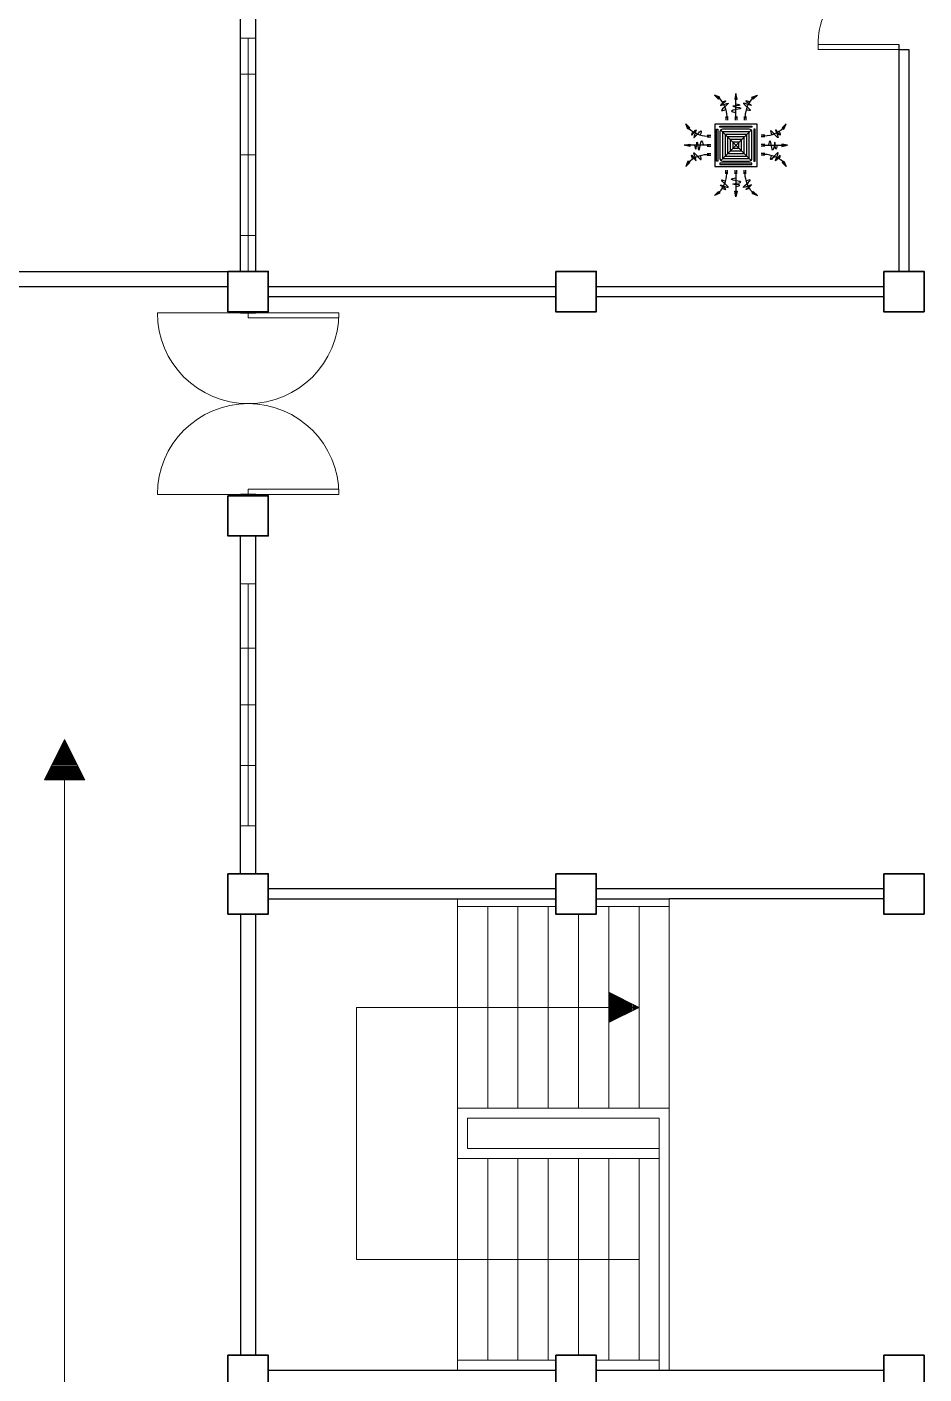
# Model space of a CAD drawing. Header units: millimetres. Extents: x 150 to 360, y 293 to 443.
# Drawn here: x 287.49 to 296.38, y 378.16 to 391.52 of the extents above; entities that cross this region are included whole.
import ezdxf

# ---------------------------------------------------------------- set-up
doc = ezdxf.new("R2010")
doc.units = ezdxf.units.MM
doc.header["$MEASUREMENT"] = 0
doc.layers.add('AIR', color=7, linetype='Continuous')

# ---------------------------------------------------------------- blocks, each defined once
blk = doc.blocks.new('FCU-13000P (CASSETTE SPLIT)')
at = {"layer": 'AIR', "ltscale": 3}
for p, q in [((0, 0.523), (0, 1)), ((-0.193, 0.558), (-0.193, 0.487)), ((-0.162, 0.558), (-0.162, 0.487)), ((-0.016, 0.558), (-0.016, 0.487)), ((0.016, 0.558), (0.016, 0.487)), ((0.162, 0.558), (0.162, 0.487)), ((0.193, 0.558), (0.193, 0.487)), ((-0.523, 0), (-1, 0)), ((-0.558, 0.193), (-0.487, 0.193)), ((-0.558, 0.162), (-0.487, 0.162)), ((-0.558, 0.016), (-0.487, 0.016)), ((0.558, 0.193), (0.487, 0.193)), ((0.558, 0.162), (0.487, 0.162)), ((0.558, 0.016), (0.487, 0.016)), ((0.523, 0), (1, 0)), ((-0.558, -0.016), (-0.487, -0.016)), ((-0.558, -0.162), (-0.487, -0.162)), ((-0.558, -0.193), (-0.487, -0.193)), ((0.558, -0.016), (0.487, -0.016)), ((0.558, -0.162), (0.487, -0.162)), ((0.558, -0.193), (0.487, -0.193)), ((-0.193, -0.558), (-0.193, -0.487)), ((-0.162, -0.558), (-0.162, -0.487)), ((-0.016, -0.558), (-0.016, -0.487)), ((0.016, -0.558), (0.016, -0.487)), ((0.162, -0.558), (0.162, -0.487)), ((0.193, -0.558), (0.193, -0.487)), ((0, -0.523), (0, -1))]:
    blk.add_line(p, q, dxfattribs=at)
at = {"layer": 'AIR'}
for p, q in [((0.295, -0.295), (-0.295, 0.295)), ((0.295, 0.295), (-0.295, -0.295))]:
    blk.add_line(p, q, dxfattribs=at)
at = {"layer": 'AIR', "ltscale": 3}
for points in [[(-0.335, 0.895), (-0.311, 0.932), (-0.416, 0.973)], [(-0.022, 0.89), (0.022, 0.89), (0, 1)], [(0.335, 0.895), (0.311, 0.932), (0.416, 0.973)], [(-0.895, 0.335), (-0.932, 0.311), (-0.973, 0.416)], [(0.895, 0.335), (0.932, 0.311), (0.973, 0.416)], [(-0.89, 0.022), (-0.89, -0.022), (-1, 0)], [(0.89, 0.022), (0.89, -0.022), (1, 0)], [(-0.895, -0.335), (-0.932, -0.311), (-0.973, -0.416)], [(0.895, -0.335), (0.932, -0.311), (0.973, -0.416)], [(-0.335, -0.895), (-0.311, -0.932), (-0.416, -0.973)], [(-0.022, -0.89), (0.022, -0.89), (0, -1)], [(0.335, -0.895), (0.311, -0.932), (0.416, -0.973)]]:
    blk.add_lwpolyline(points, close=True, dxfattribs=at)
at = {"layer": 'AIR'}
for points in [[(-0.323, 0.914, -0.171809), (-0.178, 0.558), (-0.178, 0.522)], [(0.323, 0.914, 0.171809), (0.178, 0.558), (0.178, 0.522)], [(-0.914, 0.323, 0.171809), (-0.558, 0.178), (-0.522, 0.178)], [(0.914, 0.323, -0.171809), (0.558, 0.178), (0.522, 0.178)], [(-0.914, -0.323, -0.171809), (-0.558, -0.178), (-0.522, -0.178)], [(0.914, -0.323, 0.171809), (0.558, -0.178), (0.522, -0.178)], [(-0.323, -0.914, 0.171809), (-0.178, -0.558), (-0.178, -0.522)], [(0.323, -0.914, -0.171809), (0.178, -0.558), (0.178, -0.522)]]:
    blk.add_lwpolyline(points, format="xyb", dxfattribs=at)
for points in [[(-0.41, -0.41), (0.41, -0.41), (0.41, 0.41), (-0.41, 0.41)], [(-0.373, 0.31), (-0.348, 0.31), (-0.348, -0.31), (-0.373, -0.31)], [(-0.31, 0.372), (0.31, 0.372), (0.31, 0.348), (-0.31, 0.348)], [(0.372, 0.31), (0.348, 0.31), (0.348, -0.31), (0.372, -0.31)], [(-0.26, -0.26), (0.26, -0.26), (0.26, 0.26), (-0.26, 0.26)], [(-0.21, -0.21), (0.21, -0.21), (0.21, 0.21), (-0.21, 0.21)], [(-0.16, -0.16), (0.16, -0.16), (0.16, 0.16), (-0.16, 0.16)], [(-0.11, -0.11), (0.11, -0.11), (0.11, 0.11), (-0.11, 0.11)], [(-0.06, -0.06), (0.06, -0.06), (0.06, 0.06), (-0.06, 0.06)], [(-0.31, -0.373), (0.31, -0.373), (0.31, -0.348), (-0.31, -0.348)]]:
    blk.add_lwpolyline(points, close=True, dxfattribs=at)
blk.add_lwpolyline([(-0.26, -0.31), (0.26, -0.31, 0.414214), (0.31, -0.26), (0.31, 0.26, 0.414214), (0.26, 0.31), (-0.26, 0.31, 0.414214), (-0.31, 0.26), (-0.31, -0.26, 0.414214)], format="xyb", close=True, dxfattribs=at)
at = {"layer": 'AIR', "ltscale": 3}
for points in [[(-0.268, 0.84), (-0.231, 0.852), (-0.134, 0.882), (-0.422, 0.704), (0.005, 0.903), (-0.358, 0.645), (-0.239, 0.678), (-0.199, 0.69)], [(0.268, 0.84), (0.231, 0.852), (0.134, 0.882), (0.422, 0.704), (-0.005, 0.903), (0.358, 0.645), (0.239, 0.678), (0.199, 0.69)], [(-0.84, 0.268), (-0.852, 0.231), (-0.882, 0.134), (-0.704, 0.422), (-0.903, -0.005), (-0.645, 0.358), (-0.678, 0.239), (-0.69, 0.199)], [(0.84, 0.268), (0.852, 0.231), (0.882, 0.134), (0.704, 0.422), (0.903, -0.005), (0.645, 0.358), (0.678, 0.239), (0.69, 0.199)], [(-0.84, -0.268), (-0.852, -0.231), (-0.882, -0.134), (-0.704, -0.422), (-0.903, 0.005), (-0.645, -0.358), (-0.678, -0.239), (-0.69, -0.199)], [(0.84, -0.268), (0.852, -0.231), (0.882, -0.134), (0.704, -0.422), (0.903, 0.005), (0.645, -0.358), (0.678, -0.239), (0.69, -0.199)], [(-0.268, -0.84), (-0.231, -0.852), (-0.134, -0.882), (-0.422, -0.704), (0.005, -0.903), (-0.358, -0.645), (-0.239, -0.678), (-0.199, -0.69)], [(0.268, -0.84), (0.231, -0.852), (0.134, -0.882), (0.422, -0.704), (-0.005, -0.903), (0.358, -0.645), (0.239, -0.678), (0.199, -0.69)]]:
    blk.add_open_spline(points, degree=3, knots=[0.0032834, 0.0032834, 0.0032834, 0.0032834, 0.0712567, 0.1924075, 0.3347111, 0.5062145, 0.5813292, 0.5813292, 0.5813292, 0.5813292], dxfattribs=at)
for points in [[(0, 0.8), (0.077, 0.776), (-0.058, 0.755), (0.098, 0.718), (-0.087, 0.663), (0, 0.631)], [(-0.8, 0), (-0.776, -0.077), (-0.755, 0.058), (-0.718, -0.098), (-0.663, 0.087), (-0.631, 0)], [(0.8, 0), (0.776, -0.077), (0.755, 0.058), (0.718, -0.098), (0.663, 0.087), (0.631, 0)], [(0, -0.8), (0.077, -0.776), (-0.058, -0.755), (0.098, -0.718), (-0.087, -0.663), (0, -0.631)]]:
    blk.add_spline(points, degree=3, dxfattribs=at)
for points in [[(-0.416, 0.973), (-0.335, 0.895), (-0.311, 0.932)], [(0, 1), (-0.022, 0.89), (0.022, 0.89)], [(0.416, 0.973), (0.335, 0.895), (0.311, 0.932)], [(-0.973, 0.416), (-0.895, 0.335), (-0.932, 0.311)], [(0.973, 0.416), (0.895, 0.335), (0.932, 0.311)], [(-1, 0), (-0.89, 0.022), (-0.89, -0.022)], [(1, 0), (0.89, 0.022), (0.89, -0.022)], [(-0.973, -0.416), (-0.895, -0.335), (-0.932, -0.311)], [(0.973, -0.416), (0.895, -0.335), (0.932, -0.311)], [(-0.416, -0.973), (-0.335, -0.895), (-0.311, -0.932)], [(0, -1), (-0.022, -0.89), (0.022, -0.89)], [(0.416, -0.973), (0.335, -0.895), (0.311, -0.932)]]:
    blk.add_solid(points, dxfattribs=at)

msp = doc.modelspace()

# ---------------------------------------------------------------- linework, layer by layer
at = {"color": 8, "linetype": 'ByBlock', "lineweight": 25}
for p, q in [((289.604, 389.093), (289.604, 394.693)), ((289.754, 389.093), (289.754, 394.693)), ((296.129, 391.343), (296.129, 389.093)), ((296.129, 391.293), (296.229, 391.293)), ((296.229, 391.293), (296.229, 389.093)), ((289.879, 388.943), (292.729, 388.943)), ((289.879, 388.843), (292.729, 388.843)), ((293.129, 388.943), (295.979, 388.943)), ((293.129, 388.843), (295.979, 388.843)), ((289.604, 388.681), (289.604, 388.693)), ((289.754, 388.681), (289.754, 388.693)), ((289.604, 387.778), (289.604, 387.784)), ((289.754, 387.778), (289.754, 387.784)), ((289.604, 386.868), (289.604, 386.881)), ((289.754, 386.868), (289.754, 386.881)), ((289.604, 383.118), (289.604, 386.468)), ((289.754, 383.118), (289.754, 386.468)), ((292.729, 382.968), (289.879, 382.968)), ((295.979, 382.968), (293.129, 382.968)), ((289.879, 382.868), (292.729, 382.868)), ((293.129, 382.868), (293.854, 382.868)), ((295.979, 382.868), (293.854, 382.868)), ((289.604, 382.718), (289.604, 378.343)), ((289.754, 380.793), (289.754, 382.718)), ((289.754, 380.693), (289.754, 380.793)), ((289.754, 380.393), (289.754, 380.693)), ((289.754, 380.293), (289.754, 380.393)), ((289.754, 378.343), (289.754, 380.293)), ((289.879, 378.193), (292.729, 378.193)), ((293.129, 378.193), (295.979, 378.193))]:
    msp.add_line(p, q, dxfattribs=at)
at = {"color": 8, "linetype": 'ByBlock', "lineweight": 9}
for p, q in [((289.604, 391.406), (289.754, 391.406)), ((289.679, 391.406), (289.679, 389.093)), ((289.604, 390.25), (289.604, 391.05)), ((289.604, 391.05), (289.754, 391.05)), ((289.754, 391.05), (289.754, 389.45)), ((289.604, 390.25), (289.754, 390.25)), ((289.754, 389.45), (289.604, 389.45)), ((291.754, 382.793), (291.754, 382.868)), ((293.854, 382.868), (293.854, 382.793)), ((291.754, 380.793), (291.754, 382.793)), ((292.729, 382.793), (291.754, 382.793)), ((292.054, 380.793), (292.054, 382.793)), ((292.354, 380.793), (292.354, 382.793)), ((292.654, 380.793), (292.654, 382.793)), ((292.954, 382.718), (292.954, 380.793)), ((293.854, 382.793), (293.129, 382.793)), ((293.254, 382.793), (293.254, 380.793)), ((293.554, 382.793), (293.554, 380.793)), ((293.854, 382.793), (293.854, 380.793)), ((293.254, 381.793), (293.254, 381.943)), ((293.554, 381.793), (293.254, 381.943)), ((293.264, 381.793), (293.264, 381.938)), ((293.274, 381.793), (293.274, 381.933)), ((293.284, 381.793), (293.284, 381.928)), ((293.294, 381.793), (293.294, 381.923)), ((293.304, 381.793), (293.304, 381.918)), ((293.314, 381.793), (293.314, 381.913)), ((293.324, 381.793), (293.324, 381.908)), ((293.334, 381.793), (293.334, 381.903)), ((293.344, 381.793), (293.344, 381.898)), ((293.354, 381.793), (293.354, 381.893)), ((293.364, 381.793), (293.364, 381.888)), ((293.374, 381.793), (293.374, 381.883)), ((293.384, 381.793), (293.384, 381.878)), ((293.394, 381.793), (293.394, 381.873)), ((293.404, 381.793), (293.404, 381.868)), ((290.754, 379.293), (290.754, 381.793)), ((290.754, 381.793), (293.254, 381.793)), ((292.654, 381.793), (292.454, 381.793)), ((292.654, 381.793), (292.854, 381.793)), ((293.254, 381.793), (293.554, 381.793)), ((293.254, 381.793), (293.254, 381.643)), ((293.554, 381.793), (293.254, 381.643)), ((293.264, 381.793), (293.264, 381.648)), ((293.274, 381.793), (293.274, 381.653)), ((293.284, 381.793), (293.284, 381.658)), ((293.294, 381.793), (293.294, 381.663)), ((293.304, 381.793), (293.304, 381.668)), ((293.314, 381.793), (293.314, 381.673)), ((293.324, 381.793), (293.324, 381.678)), ((293.334, 381.793), (293.334, 381.683)), ((293.344, 381.793), (293.344, 381.688)), ((293.354, 381.793), (293.354, 381.693)), ((293.364, 381.793), (293.364, 381.698)), ((293.374, 381.793), (293.374, 381.703)), ((293.384, 381.793), (293.384, 381.708)), ((293.394, 381.793), (293.394, 381.713)), ((293.404, 381.793), (293.404, 381.718)), ((293.414, 381.793), (293.414, 381.863)), ((293.414, 381.793), (293.414, 381.723)), ((293.424, 381.793), (293.424, 381.858)), ((293.424, 381.793), (293.424, 381.728)), ((293.434, 381.793), (293.434, 381.853)), ((293.434, 381.793), (293.434, 381.733)), ((293.444, 381.793), (293.444, 381.848)), ((293.444, 381.793), (293.444, 381.738)), ((293.454, 381.793), (293.454, 381.843)), ((293.454, 381.793), (293.454, 381.743)), ((293.464, 381.793), (293.464, 381.838)), ((293.464, 381.793), (293.464, 381.748)), ((293.474, 381.793), (293.474, 381.833)), ((293.474, 381.793), (293.474, 381.753)), ((293.484, 381.793), (293.484, 381.828)), ((293.484, 381.793), (293.484, 381.758)), ((293.494, 381.793), (293.494, 381.823)), ((293.494, 381.793), (293.494, 381.763)), ((293.504, 381.793), (293.504, 381.818)), ((293.504, 381.793), (293.504, 381.768)), ((293.514, 381.793), (293.514, 381.813)), ((293.514, 381.793), (293.514, 381.773)), ((293.524, 381.793), (293.524, 381.808)), ((293.524, 381.793), (293.524, 381.778)), ((293.534, 381.793), (293.534, 381.803)), ((293.534, 381.793), (293.534, 381.783)), ((293.544, 381.793), (293.544, 381.798)), ((293.544, 381.793), (293.544, 381.788)), ((293.854, 380.793), (291.754, 380.793)), ((291.754, 380.793), (291.754, 380.693)), ((291.754, 380.393), (291.754, 380.693)), ((291.854, 380.393), (291.854, 380.693)), ((291.854, 380.693), (293.704, 380.693)), ((293.704, 380.693), (293.754, 380.693)), ((293.754, 380.693), (293.754, 380.393)), ((293.854, 380.693), (293.854, 380.793)), ((293.854, 380.693), (293.854, 380.393)), ((291.754, 378.293), (291.754, 380.393)), ((291.754, 380.293), (293.754, 380.293)), ((293.704, 380.393), (291.854, 380.393)), ((292.054, 378.293), (292.054, 380.293)), ((292.354, 378.293), (292.354, 380.293)), ((292.654, 378.293), (292.654, 380.293)), ((292.954, 378.343), (292.954, 380.293)), ((293.254, 378.293), (293.254, 380.293)), ((293.554, 378.293), (293.554, 380.293)), ((293.704, 380.393), (293.754, 380.393)), ((293.754, 380.393), (293.754, 378.193)), ((293.854, 380.293), (293.854, 380.393)), ((293.854, 378.293), (293.854, 380.293)), ((291.754, 379.293), (290.754, 379.293)), ((293.554, 379.293), (291.754, 379.293)), ((291.754, 378.293), (291.754, 378.193)), ((291.754, 378.293), (292.729, 378.293)), ((293.129, 378.293), (293.754, 378.293)), ((293.854, 378.293), (293.854, 378.193))]:
    msp.add_line(p, q, dxfattribs=at)
at = {"color": 8, "lineweight": 25}
for p, q in [((284.179, 389.093), (289.479, 389.093)), ((286.479, 388.943), (289.479, 388.943)), ((289.604, 388.693), (289.604, 388.681)), ((289.604, 388.681), (289.754, 388.681)), ((289.754, 388.693), (289.754, 388.681)), ((289.754, 386.881), (289.604, 386.881)), ((289.604, 386.868), (289.604, 386.881)), ((289.754, 386.868), (289.754, 386.881)), ((289.754, 386.468), (289.604, 386.468))]:
    msp.add_line(p, q, dxfattribs=at)
at = {"color": 8, "lineweight": 13}
for p, q in [((289.679, 388.681), (288.779, 388.681)), ((289.679, 388.681), (290.579, 388.681)), ((289.679, 388.631), (289.679, 388.681)), ((290.579, 388.681), (290.579, 388.631)), ((290.579, 388.631), (289.679, 388.631)), ((289.679, 386.881), (288.779, 386.881)), ((289.679, 386.931), (290.579, 386.931)), ((289.679, 386.881), (289.679, 386.931)), ((290.579, 386.881), (289.679, 386.881)), ((290.579, 386.931), (290.579, 386.881))]:
    msp.add_line(p, q, dxfattribs=at)
at = {"color": 8, "lineweight": 9}
for p, q in [((289.604, 385.993), (289.754, 385.993)), ((289.604, 384.793), (289.604, 385.993)), ((289.679, 383.593), (289.679, 385.993)), ((289.754, 385.993), (289.754, 383.593)), ((289.604, 385.356), (289.754, 385.356)), ((289.604, 384.793), (289.604, 383.593)), ((289.604, 384.793), (289.754, 384.793)), ((287.859, 384.45), (287.659, 384.05)), ((287.859, 384.41), (287.839, 384.41)), ((287.859, 384.42), (287.844, 384.42)), ((287.859, 384.43), (287.849, 384.43)), ((287.859, 384.44), (287.854, 384.44)), ((287.859, 384.45), (288.059, 384.05)), ((287.864, 384.44), (287.859, 384.44)), ((287.869, 384.43), (287.859, 384.43)), ((287.874, 384.42), (287.859, 384.42)), ((287.879, 384.41), (287.859, 384.41)), ((287.859, 384.27), (287.769, 384.27)), ((287.859, 384.28), (287.774, 384.28)), ((287.859, 384.29), (287.779, 384.29)), ((287.859, 384.3), (287.784, 384.3)), ((287.859, 384.31), (287.789, 384.31)), ((287.859, 384.32), (287.794, 384.32)), ((287.859, 384.33), (287.799, 384.33)), ((287.859, 384.34), (287.804, 384.34)), ((287.859, 384.35), (287.809, 384.35)), ((287.859, 384.36), (287.814, 384.36)), ((287.859, 384.37), (287.819, 384.37)), ((287.859, 384.38), (287.824, 384.38)), ((287.859, 384.39), (287.829, 384.39)), ((287.859, 384.4), (287.834, 384.4)), ((287.884, 384.4), (287.859, 384.4)), ((287.889, 384.39), (287.859, 384.39)), ((287.894, 384.38), (287.859, 384.38)), ((287.899, 384.37), (287.859, 384.37)), ((287.904, 384.36), (287.859, 384.36)), ((287.909, 384.35), (287.859, 384.35)), ((287.914, 384.34), (287.859, 384.34)), ((287.919, 384.33), (287.859, 384.33)), ((287.924, 384.32), (287.859, 384.32)), ((287.929, 384.31), (287.859, 384.31)), ((287.934, 384.3), (287.859, 384.3)), ((287.939, 384.29), (287.859, 384.29)), ((287.944, 384.28), (287.859, 384.28)), ((287.949, 384.27), (287.859, 384.27)), ((287.859, 384.14), (287.704, 384.14)), ((287.859, 384.14), (287.704, 384.14)), ((287.859, 384.15), (287.709, 384.15)), ((287.859, 384.16), (287.714, 384.16)), ((287.859, 384.17), (287.719, 384.17)), ((287.859, 384.18), (287.724, 384.18)), ((287.859, 384.19), (287.729, 384.19)), ((287.859, 384.2), (287.734, 384.2)), ((287.859, 384.21), (287.739, 384.21)), ((287.859, 384.22), (287.744, 384.22)), ((287.859, 384.23), (287.749, 384.23)), ((287.859, 384.24), (287.754, 384.24)), ((287.859, 384.25), (287.759, 384.25)), ((287.859, 384.26), (287.764, 384.26)), ((287.954, 384.26), (287.859, 384.26)), ((287.959, 384.25), (287.859, 384.25)), ((287.964, 384.24), (287.859, 384.24)), ((287.969, 384.23), (287.859, 384.23)), ((287.974, 384.22), (287.859, 384.22)), ((287.979, 384.21), (287.859, 384.21)), ((287.984, 384.2), (287.859, 384.2)), ((287.989, 384.19), (287.859, 384.19)), ((287.994, 384.18), (287.859, 384.18)), ((287.999, 384.17), (287.859, 384.17)), ((288.004, 384.16), (287.859, 384.16)), ((288.009, 384.15), (287.859, 384.15)), ((288.014, 384.14), (287.859, 384.14)), ((288.014, 384.14), (287.859, 384.14)), ((289.604, 384.193), (289.754, 384.193)), ((287.859, 384.05), (287.659, 384.05)), ((287.859, 384.06), (287.664, 384.06)), ((287.859, 384.07), (287.669, 384.07)), ((287.859, 384.08), (287.674, 384.08)), ((287.859, 384.09), (287.679, 384.09)), ((287.859, 384.1), (287.684, 384.1)), ((287.859, 384.11), (287.689, 384.11)), ((287.859, 384.12), (287.694, 384.12)), ((287.859, 384.13), (287.699, 384.13)), ((288.019, 384.13), (287.859, 384.13)), ((288.024, 384.12), (287.859, 384.12)), ((288.029, 384.11), (287.859, 384.11)), ((288.034, 384.1), (287.859, 384.1)), ((288.039, 384.09), (287.859, 384.09)), ((288.044, 384.08), (287.859, 384.08)), ((287.859, 384.07), (288.049, 384.07)), ((287.859, 384.06), (288.054, 384.06)), ((287.859, 376.732), (287.859, 384.05)), ((287.859, 384.05), (288.059, 384.05)), ((289.754, 383.593), (289.604, 383.593))]:
    msp.add_line(p, q, dxfattribs=at)
for points in [[(289.604, 391.406), (289.754, 391.406), (289.754, 389.093), (289.604, 389.093)], [(289.604, 383.593), (289.604, 385.993), (289.754, 385.993), (289.754, 383.593)], [(289.604, 385.993), (289.754, 385.993), (289.754, 383.593), (289.604, 383.593)]]:
    msp.add_lwpolyline(points, close=True, dxfattribs=at)
at = {"color": 8, "lineweight": 13, "ltscale": 0.03}
msp.add_lwpolyline([(296.129, 391.343), (296.129, 391.293), (295.329, 391.293), (295.329, 391.343)], close=True, dxfattribs=at)
at = {"color": 8, "linetype": 'ByBlock', "lineweight": 35}
for points in [[(289.479, 389.093), (289.879, 389.093), (289.879, 388.693), (289.479, 388.693)], [(292.729, 389.093), (293.129, 389.093), (293.129, 388.693), (292.729, 388.693)], [(295.979, 389.093), (296.379, 389.093), (296.379, 388.693), (295.979, 388.693)], [(289.479, 383.118), (289.879, 383.118), (289.879, 382.718), (289.479, 382.718)], [(292.729, 383.118), (293.129, 383.118), (293.129, 382.718), (292.729, 382.718)], [(295.979, 383.118), (296.379, 383.118), (296.379, 382.718), (295.979, 382.718)], [(289.479, 378.343), (289.879, 378.343), (289.879, 377.943), (289.479, 377.943)], [(292.729, 378.343), (293.129, 378.343), (293.129, 377.943), (292.729, 377.943)], [(295.979, 378.343), (296.379, 378.343), (296.379, 377.943), (295.979, 377.943)]]:
    msp.add_lwpolyline(points, close=True, dxfattribs=at)
at = {"color": 8, "lineweight": 35}
msp.add_lwpolyline([(289.479, 386.868), (289.879, 386.868), (289.879, 386.468), (289.479, 386.468)], close=True, dxfattribs=at)
at = {"color": 8, "lineweight": 13, "ltscale": 0.03}
msp.add_arc((296.08, 391.343), 0.752, 86.3048, 180, dxfattribs=at)
at = {"color": 8, "lineweight": 13}
for centre, start, end in [((289.679, 388.681), 180, 0), ((289.679, 386.881), 0, 180)]:
    msp.add_arc(centre, 0.9, start, end, dxfattribs=at)

# ---------------------------------------------------------------- block references
at = {"layer": 'AIR', "xscale": 0.5113536813550488, "yscale": 0.5113536813550488, "zscale": 0.5113536813550488}
msp.add_blockref('FCU-13000P (CASSETTE SPLIT)', (294.514, 390.344), dxfattribs=at)

doc.saveas('drawing.dxf')
